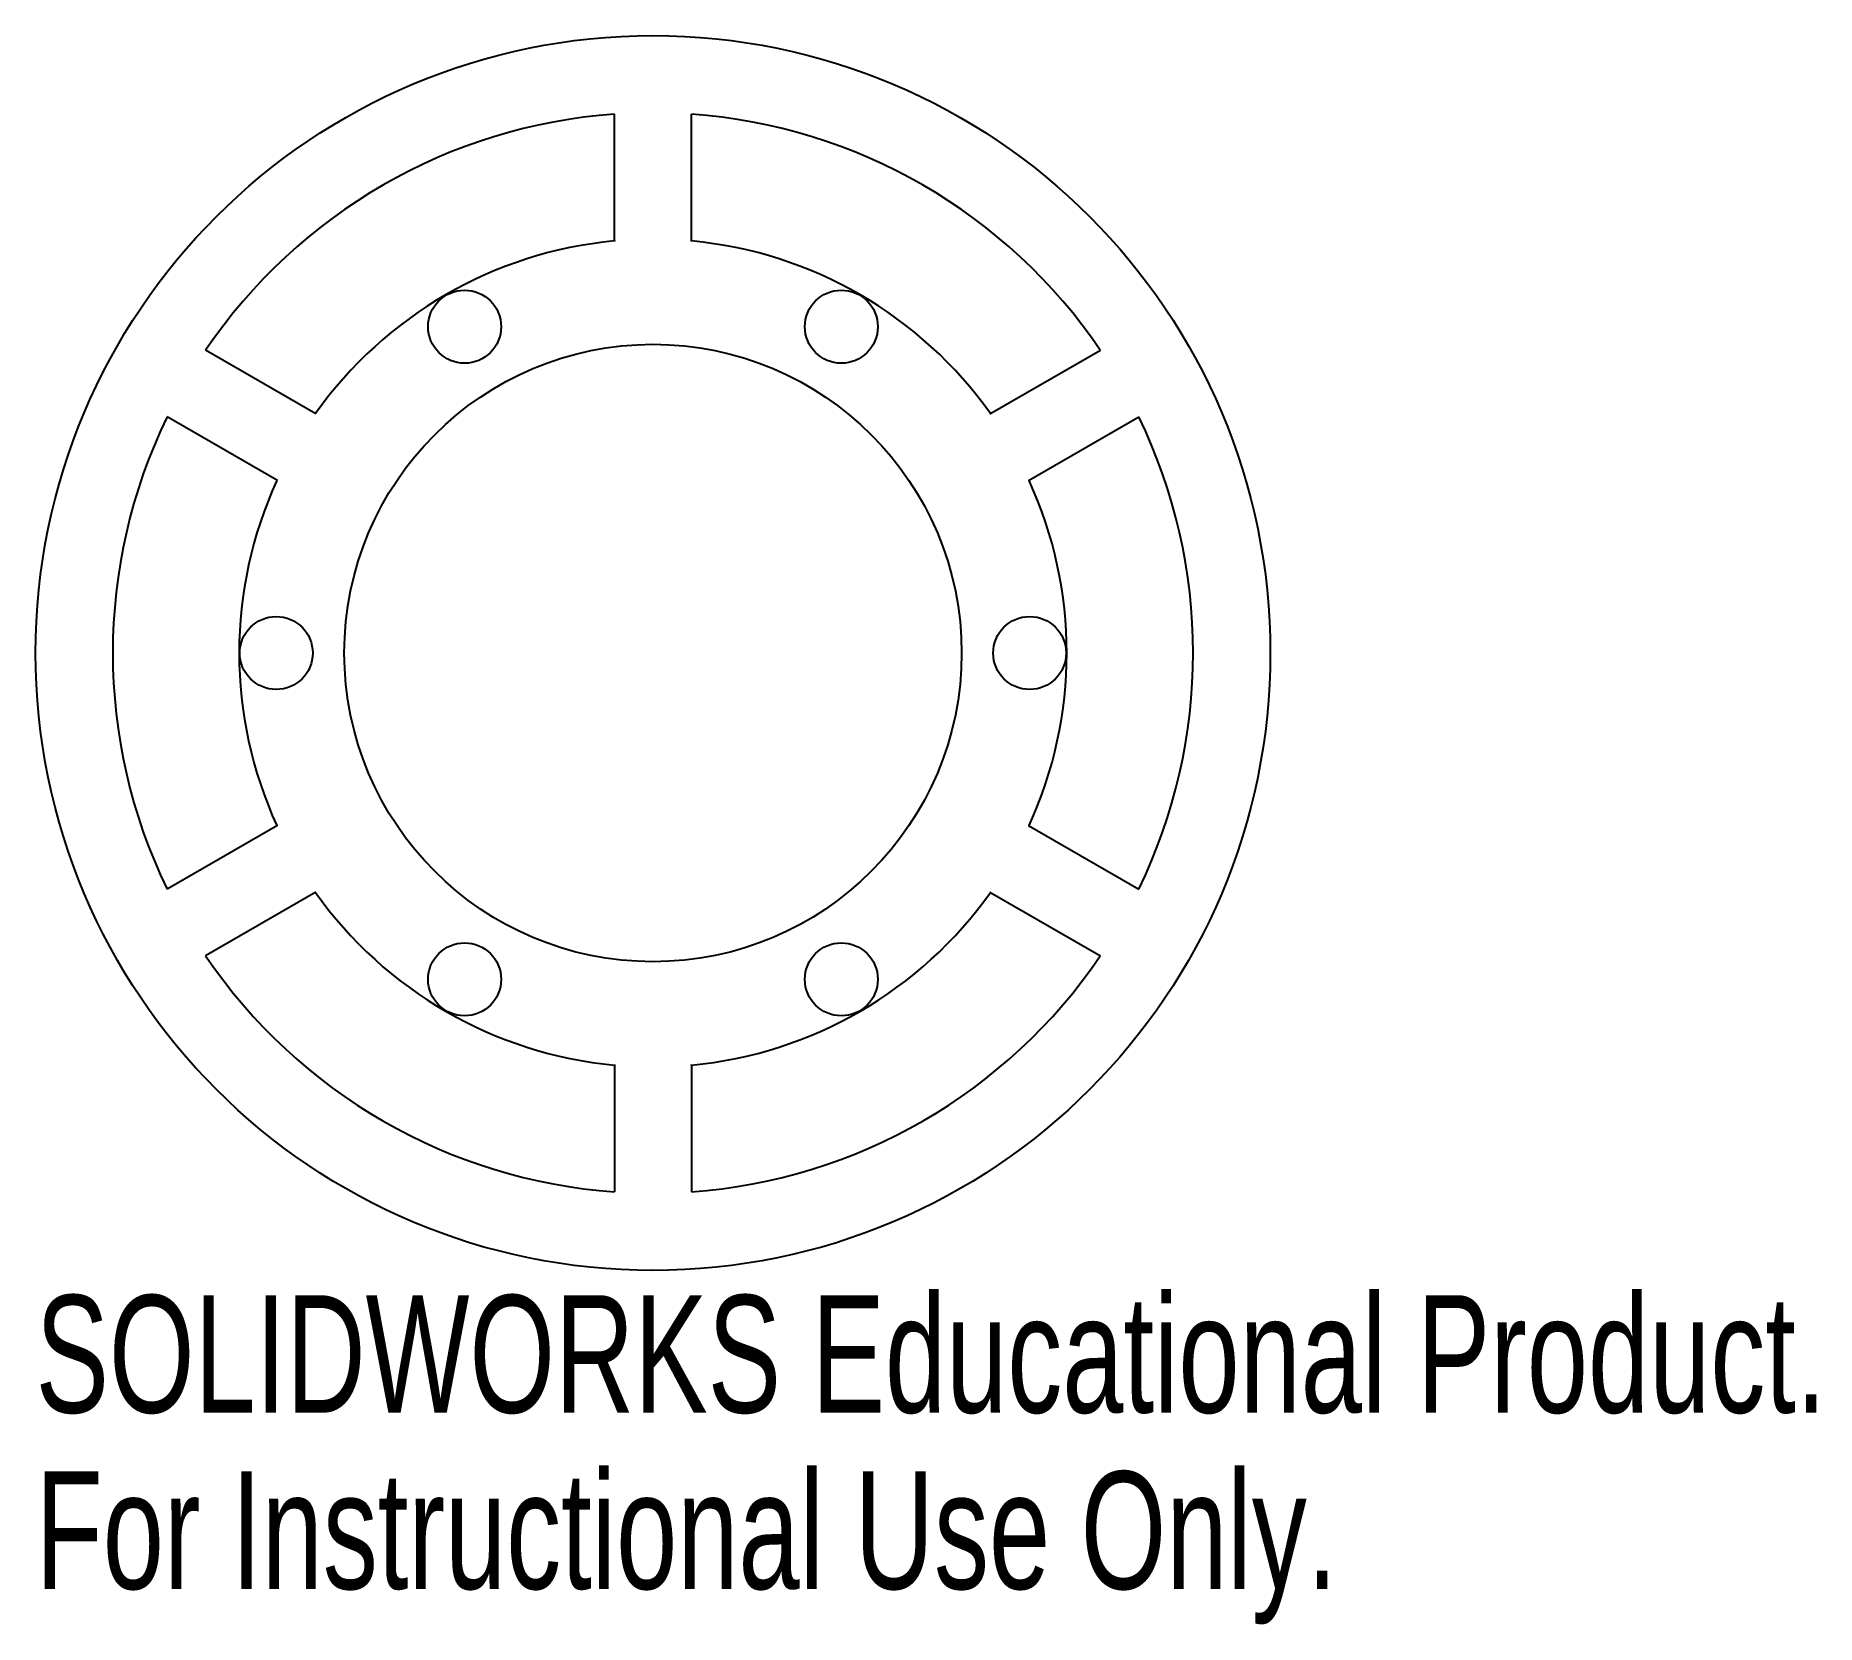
# Model space of a CAD drawing. Header units: inches. Extents: x -1 to 1.88, y -1.57 to 1.
import ezdxf

# ---------------------------------------------------------------- set-up
doc = ezdxf.new("R2010")
doc.units = ezdxf.units.IN
doc.header["$MEASUREMENT"] = 0
doc.styles.add('SLDTEXTSTYLE0', font='TXT', dxfattribs={"width": 0.7})

msp = doc.modelspace()

# ---------------------------------------------------------------- linework, layer by layer
at = {"color": 7, "linetype": 'Continuous', "lineweight": 25}
for p, q in [((-0.0624, 0.6664), (-0.0624, 0.8728)), ((0.0624, 0.6664), (0.0624, 0.8728)), ((-0.5459, 0.3872), (-0.7247, 0.4904)), ((0.5459, 0.3872), (0.7247, 0.4904)), ((-0.6083, 0.2792), (-0.787, 0.3824)), ((0.6083, 0.2792), (0.787, 0.3824)), ((-0.6083, -0.2792), (-0.787, -0.3824)), ((0.6083, -0.2792), (0.787, -0.3824)), ((-0.5459, -0.3872), (-0.7247, -0.4904)), ((0.5459, -0.3872), (0.7247, -0.4904)), ((-0.0624, -0.6664), (-0.0624, -0.8728)), ((0.0624, -0.6664), (0.0624, -0.8728))]:
    msp.add_line(p, q, dxfattribs=at)
for centre, radius in [((0, 0), 1), ((-0.3051, 0.5285), 0.0591), ((0.3051, 0.5285), 0.0591), ((0, 0), 0.5), ((-0.6102, 0), 0.0591), ((0.6102, 0), 0.0591), ((-0.3051, -0.5285), 0.0591), ((0.3051, -0.5285), 0.0591)]:
    msp.add_circle(centre, radius, dxfattribs=at)
for centre, radius, start, end in [((0, 0), 0.875, 94.088, 145.912), ((0, 0), 0.875, 34.088, 85.912), ((0, 0), 0.6703, 95.3443, 144.6557), ((0, 0.6703), 0.0625, 182.6721, 183.5833), ((0, 0.6703), 0.0625, 356.4167, 357.3279), ((0, 0), 0.6703, 35.3443, 84.6557), ((0, 0), 0.875, 154.088, 205.912), ((-0.5805, 0.3352), 0.0625, 56.4167, 57.3279), ((0.5805, 0.3352), 0.0625, 122.6721, 123.5833), ((0, 0), 0.875, 334.088, 25.912), ((0, 0), 0.6703, 155.3443, 204.6557), ((-0.5805, 0.3352), 0.0625, 242.6721, 243.5833), ((0.5805, 0.3352), 0.0625, 296.4167, 297.3279), ((0, 0), 0.6703, 335.3443, 24.6557), ((-0.5805, -0.3352), 0.0625, 116.4167, 117.3279), ((0.5805, -0.3352), 0.0625, 62.6721, 63.5833), ((-0.5805, -0.3352), 0.0625, 302.6721, 303.5833), ((0, 0), 0.6703, 215.3443, 264.6557), ((0, 0), 0.6703, 275.3443, 324.6557), ((0.5805, -0.3352), 0.0625, 236.4167, 237.3279), ((0, 0), 0.875, 214.088, 265.912), ((0, 0), 0.875, 274.088, 325.912), ((0, -0.6703), 0.0625, 176.4167, 177.3279), ((0, -0.6703), 0.0625, 2.6721, 3.5833)]:
    msp.add_arc(centre, radius, start, end, dxfattribs=at)

# ---------------------------------------------------------------- texts
at = {"color": 7, "linetype": 'Continuous', "char_height": 0.1903, "attachment_point": 1, "style": 'SLDTEXTSTYLE0'}
for s, insert in [('SOLIDWORKS Educational Product.', (-1, -1.0401)), ('For Instructional Use Only.', (-1, -1.3256))]:
    msp.add_mtext(s, dxfattribs=dict(at, insert=insert))

doc.saveas('drawing.dxf')
